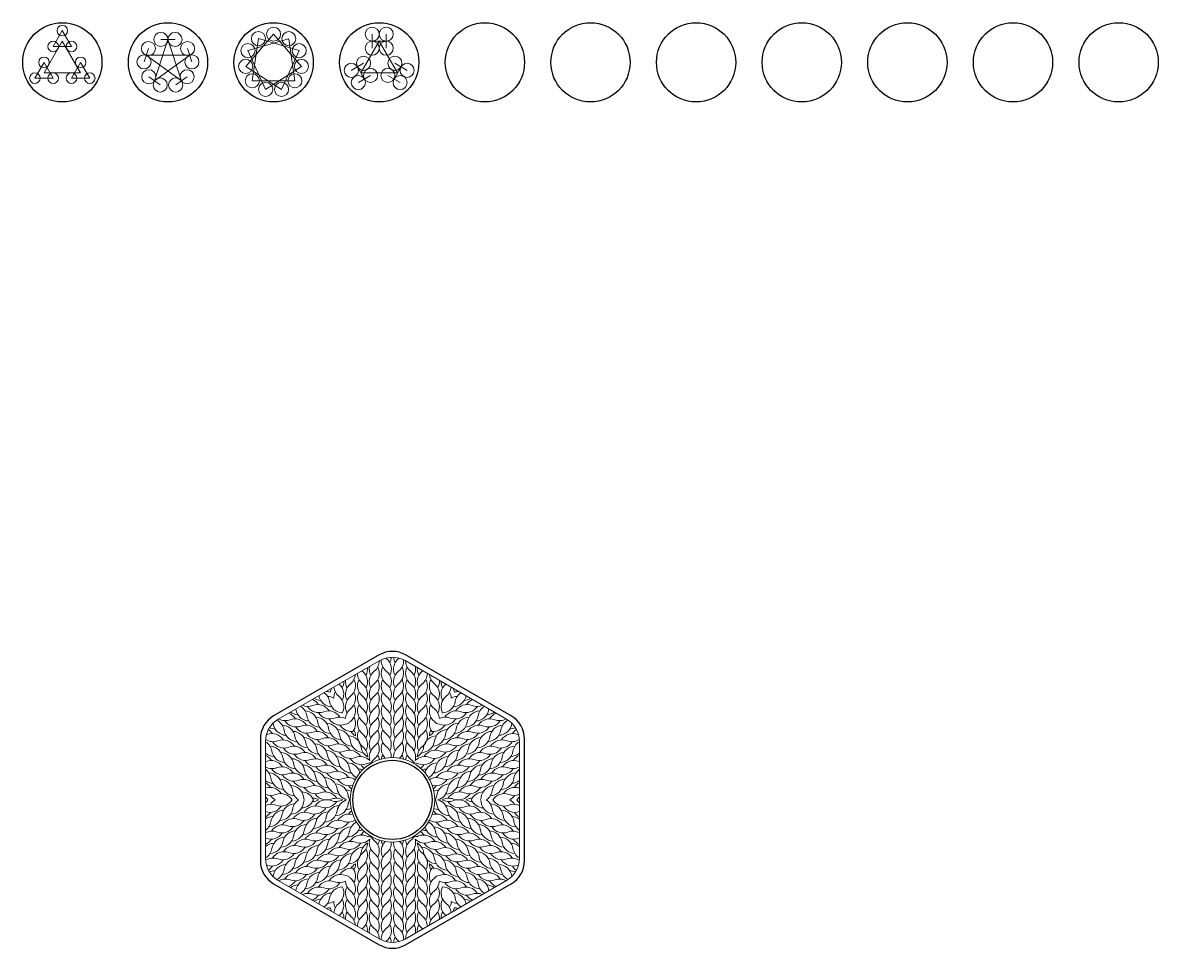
# Model space of a CAD drawing. Header units: millimetres. Extents: x -446 to 255, y -612 to 225.
# Drawn here: x -101.2 to 221.2, y -521.5 to -258.8 of the extents above; entities that cross this region are included whole.
import ezdxf

# ---------------------------------------------------------------- set-up
doc = ezdxf.new("R2010")
doc.units = ezdxf.units.MM
doc.layers.get('0').update_dxf_attribs({"color": 1, "true_color": 0xff0000})
doc.layers.add('Vector Engrave', color=5, linetype='Continuous', lineweight=0, true_color=0x0000ff)

msp = doc.modelspace()

# ---------------------------------------------------------------- linework, layer by layer
for p, q in [((0, -438.25), (-30, -455.57)), ((37.5, -455.57), (7.5, -438.25)), ((-33.75, -462.07), (-33.75, -496.71)), ((41.25, -496.71), (41.25, -462.07)), ((-30, -503.21), (0, -520.53)), ((7.5, -520.53), (37.5, -503.21))]:
    msp.add_line(p, q)
for centre in [(-90, -270), (-60, -270), (-30, -270), (0, -270), (30, -270), (60, -270), (90, -270), (120, -270), (150, -270), (180, -270), (210, -270), (3.75, -479.39)]:
    msp.add_circle(centre, 11.25)
for centre, start, end in [((3.75, -444.75), 60, 120), ((-26.25, -462.07), 120, 180), ((33.75, -462.07), 360, 60), ((-26.25, -496.71), 180, 240), ((33.75, -496.71), 300, 360), ((3.75, -514.03), 240, 300)]:
    msp.add_arc(centre, 7.5, start, end)
at = {"layer": 'Vector Engrave'}
for p, q in [((-90, -261), (-92.6, -265.5)), ((-87.4, -265.5), (-90, -261)), ((-95.2, -273), (-90, -264)), ((-90, -264), (-84.8, -273)), ((-60, -263.5), (-63.82, -275.26)), ((-62, -263.5), (-58, -263.5)), ((-56.18, -275.26), (-60, -263.5)), ((-37.92, -271.14), (-30, -262)), ((-37.28, -266.67), (-25.67, -263.28)), ((-36.05, -275.24), (-34.32, -263.27)), ((-34.32, -263.27), (-22.72, -266.68)), ((-30, -262), (-22.08, -271.15)), ((-25.67, -263.28), (-23.96, -275.24)), ((-5.2, -273), (0, -264)), ((-2, -262), (-2, -266)), ((-2, -264), (2, -264)), ((0, -264), (5.2, -273)), ((2, -266), (2, -262)), ((-92.6, -265.5), (-87.4, -265.5)), ((-66.8, -269.89), (-65.56, -266.09)), ((-54.44, -266.09), (-53.2, -269.89)), ((-32.26, -277.67), (-37.28, -266.67)), ((-22.72, -266.68), (-27.75, -277.68)), ((-95.2, -270), (-97.79, -274.5)), ((-92.6, -274.5), (-95.2, -270)), ((-84.8, -270), (-87.4, -274.5)), ((-82.21, -274.5), (-84.8, -270)), ((-66.18, -267.99), (-56.18, -275.26)), ((-53.82, -267.99), (-66.18, -267.99)), ((-63.82, -275.26), (-53.82, -267.99)), ((-4.46, -270.27), (-7.93, -272.27)), ((7.93, -272.27), (4.46, -270.27)), ((-84.8, -273), (-95.2, -273)), ((-62.2, -276.43), (-65.44, -274.08)), ((-54.56, -274.08), (-57.8, -276.43)), ((-27.75, -277.68), (-37.92, -271.14)), ((-22.08, -271.15), (-32.26, -277.67)), ((-4.2, -274.73), (-6.2, -271.27)), ((-5.93, -275.73), (-2.46, -273.73)), ((5.2, -273), (-5.2, -273)), ((2.46, -273.73), (5.93, -275.73)), ((6.2, -271.27), (4.2, -274.73)), ((-97.79, -274.5), (-92.6, -274.5)), ((-87.4, -274.5), (-82.21, -274.5)), ((-23.96, -275.24), (-36.05, -275.24)), ((-28.69, -456.5), (0.15, -439.86)), ((7.35, -439.86), (36.19, -456.5)), ((-32.29, -496.04), (-32.29, -462.74)), ((39.79, -462.74), (39.79, -496.04)), ((0.15, -518.92), (-28.69, -502.28)), ((36.19, -502.28), (7.35, -518.92))]:
    msp.add_line(p, q, dxfattribs=at)
for centre, radius in [((-90, -261), 1.5), ((-30, -262), 2), ((-2, -262), 2), ((2, -262), 2), ((-92.6, -265.5), 1.5), ((-87.4, -265.5), 1.5), ((-65.56, -266.09), 2), ((-62, -263.5), 2), ((-58, -263.5), 2), ((-54.44, -266.09), 2), ((-34.32, -263.27), 2), ((-25.67, -263.28), 2), ((-2, -266), 2), ((2, -266), 2), ((-37.28, -266.67), 2), ((-22.72, -266.68), 2), ((-95.2, -270), 1.5), ((-84.8, -270), 1.5), ((-66.8, -269.89), 2), ((-53.2, -269.89), 2), ((-37.92, -271.14), 2), ((-22.08, -271.15), 2), ((-7.93, -272.27), 2), ((-4.46, -270.27), 2), ((4.46, -270.27), 2), ((7.93, -272.27), 2), ((-97.79, -274.5), 1.5), ((-92.6, -274.5), 1.5), ((-87.4, -274.5), 1.5), ((-82.21, -274.5), 1.5), ((-65.44, -274.08), 2), ((-54.56, -274.08), 2), ((-36.05, -275.24), 2), ((-23.96, -275.24), 2), ((-5.93, -275.73), 2), ((-2.46, -273.73), 2), ((2.46, -273.73), 2), ((5.93, -275.73), 2), ((-62.2, -276.43), 2), ((-57.8, -276.43), 2), ((-32.26, -277.67), 2), ((-27.75, -277.68), 2), ((3.75, -479.39), 12)]:
    msp.add_circle(centre, radius, dxfattribs=at)
for centre, radius, start, end in [((0.98, -442.26), 3.82, 169.1281, 207.8218), ((-3.8, -439.87), 3.82, 308.7546, 359.0608), ((-3.8, -443.43), 3.82, 308.7546, 27.8218), ((3.75, -446.1), 7.21, 60, 120), ((4.4, -439.87), 3.82, 176.3215, 231.2454), ((4.4, -443.43), 3.82, 152.1782, 231.2454), ((4.4, -436.3), 3.82, 228.1121, 231.2454), ((-0.38, -442.26), 3.82, 332.1782, 51.2454), ((-0.38, -438.69), 3.82, 332.1782, 356.9564), ((7.88, -438.69), 3.82, 183.0436, 207.8218), ((7.88, -442.26), 3.82, 128.7546, 207.8218), ((3.1, -436.3), 3.82, 308.7546, 311.8879), ((3.1, -439.87), 3.82, 308.7546, 3.6785), ((3.1, -443.43), 3.82, 308.7546, 27.8218), ((11.3, -439.87), 3.82, 180.9392, 231.2454), ((11.3, -443.43), 3.82, 152.1782, 231.2454), ((6.52, -442.26), 3.82, 332.1782, 10.8719), ((-10.55, -443.43), 3.82, 308.7546, 353.9293), ((-2.35, -443.43), 3.82, 181.0363, 231.2454), ((-2.35, -439.87), 3.82, 228.8918, 231.2454), ((-7.13, -445.83), 3.82, 332.1782, 51.2454), ((-7.13, -442.26), 3.82, 332.1782, 5.9776), ((0.98, -445.83), 3.82, 128.7546, 207.8218), ((-0.38, -445.83), 3.82, 332.1782, 51.2454), ((7.88, -445.83), 3.82, 128.7546, 207.8218), ((6.52, -445.83), 3.82, 332.1782, 51.2454), ((14.63, -442.26), 3.82, 174.0224, 207.8218), ((14.63, -445.83), 3.82, 128.7546, 207.8218), ((9.85, -439.87), 3.82, 308.7546, 311.1082), ((9.85, -443.43), 3.82, 308.7546, 358.9637), ((18.05, -443.43), 3.82, 186.0707, 231.2454), ((-17.3, -447), 3.82, 332.1852, 348.4373), ((-9.1, -447), 3.82, 185.8306, 231.2454), ((-13.88, -449.39), 3.82, 332.1782, 49.0337), ((-13.88, -445.83), 3.82, 332.1782, 1.1896), ((-5.77, -445.83), 3.82, 174.5696, 207.8218), ((-5.77, -449.39), 3.82, 128.7546, 207.8218), ((-10.55, -447), 3.82, 308.7546, 27.8218), ((-2.35, -447), 3.82, 152.1782, 231.2454), ((-7.13, -449.39), 3.82, 332.1782, 51.2454), ((0.98, -449.39), 3.82, 128.7546, 207.8218), ((-3.8, -447), 3.82, 308.7546, 27.8218), ((4.4, -447), 3.82, 152.1782, 231.2454), ((-0.38, -449.39), 3.82, 332.1782, 51.2454), ((7.88, -449.39), 3.82, 128.7546, 207.8218), ((3.1, -447), 3.82, 308.7546, 27.8218), ((11.3, -447), 3.82, 152.1782, 231.2454), ((6.52, -449.39), 3.82, 332.1782, 51.2454), ((14.63, -449.39), 3.82, 128.7546, 207.8218), ((9.85, -447), 3.82, 308.7546, 27.8218), ((18.05, -447), 3.82, 152.1782, 231.2454), ((13.27, -449.39), 3.82, 332.1782, 51.2454), ((13.27, -445.83), 3.82, 332.1782, 5.4304), ((21.38, -445.83), 3.82, 178.8104, 207.8218), ((21.38, -449.39), 3.82, 130.9663, 207.8218), ((16.6, -447), 3.82, 308.7546, 354.1694), ((24.8, -447), 3.82, 191.5627, 207.8148), ((-20.56, -454.37), 3.82, 32.1782, 65.4304), ((-16.5, -447.34), 3.82, 238.8104, 267.8218), ((-13.41, -449.12), 3.82, 190.9663, 267.8218), ((-17.88, -452.07), 3.82, 8.7546, 54.1694), ((-13.77, -444.96), 3.82, 251.5627, 267.8148), ((-14.79, -453.85), 3.82, 60.806, 87.8218), ((-10.32, -450.9), 3.82, 188.7546, 267.8218), ((-17.3, -450.57), 3.82, 27.5472, 27.8218), ((-10.69, -446.75), 3.82, 212.1782, 212.4528), ((-9.1, -450.57), 3.82, 152.1782, 179.194), ((-13.88, -452.96), 3.82, 332.1782, 51.2454), ((-5.77, -452.96), 3.82, 128.7546, 207.8218), ((-10.55, -450.57), 3.82, 308.7546, 27.8218), ((-2.35, -450.57), 3.82, 152.1782, 231.2454), ((-7.13, -452.96), 3.82, 332.1782, 51.2454), ((0.98, -452.96), 3.82, 128.7546, 207.8218), ((-3.8, -450.57), 3.82, 308.7546, 27.8218), ((4.4, -450.57), 3.82, 152.1782, 231.2454), ((-0.38, -452.96), 3.82, 332.1782, 51.2454), ((7.88, -452.96), 3.82, 128.7546, 207.8218), ((3.1, -450.57), 3.82, 308.7546, 27.8218), ((11.3, -450.57), 3.82, 152.1782, 231.2454), ((6.52, -452.96), 3.82, 332.1782, 51.2454), ((14.63, -452.96), 3.82, 128.7546, 207.8218), ((9.85, -450.57), 3.82, 308.7546, 27.8218), ((18.05, -450.57), 3.82, 152.1782, 231.2454), ((13.27, -452.96), 3.82, 332.1782, 51.2454), ((21.38, -452.96), 3.82, 128.7546, 207.8218), ((17.82, -450.9), 3.82, 272.1782, 351.2454), ((16.6, -450.57), 3.82, 0.806, 27.8218), ((22.29, -453.85), 3.82, 92.1782, 119.194), ((20.91, -449.12), 3.82, 272.1782, 349.0337), ((24.8, -450.57), 3.82, 152.1782, 152.4528), ((18.19, -446.75), 3.82, 327.5472, 327.8218), ((21.27, -444.96), 3.82, 272.1852, 288.4373), ((25.38, -452.07), 3.82, 125.8306, 171.2454), ((24, -447.34), 3.82, 272.1782, 301.1896), ((28.06, -454.37), 3.82, 114.5696, 147.8218), ((-22.96, -451.4), 3.82, 234.0224, 267.8218), ((-27.43, -454.35), 3.82, 8.7546, 11.1082), ((-19.87, -453.18), 3.82, 188.7546, 267.8218), ((-24.34, -456.13), 3.82, 8.7546, 58.9637), ((-20.24, -449.03), 3.82, 246.0707, 291.2454), ((-21.25, -457.91), 3.82, 8.7546, 87.8218), ((-17.15, -450.81), 3.82, 212.1782, 291.2454), ((-17.47, -456.15), 3.82, 32.1782, 111.2454), ((-14.06, -452.59), 3.82, 212.1782, 291.2454), ((-14.38, -457.94), 3.82, 32.1782, 111.2454), ((-5.76, -456.53), 3.82, 128.7546, 176.5611), ((-10.55, -454.13), 3.82, 308.7546, 27.8218), ((-2.35, -454.13), 3.82, 152.1782, 231.2454), ((-7.14, -456.53), 3.82, 332.1782, 51.2454), ((0.99, -456.53), 3.82, 128.7546, 207.8218), ((-3.8, -454.13), 3.82, 308.7546, 27.8218), ((4.4, -454.13), 3.82, 152.1782, 231.2454), ((-0.39, -456.53), 3.82, 332.1782, 51.2454), ((7.89, -456.53), 3.82, 128.7546, 207.8218), ((3.1, -454.13), 3.82, 308.7546, 27.8218), ((11.3, -454.13), 3.82, 152.1782, 231.2454), ((6.51, -456.53), 3.82, 332.1782, 51.2454), ((14.64, -456.53), 3.82, 128.7546, 207.8218), ((9.85, -454.13), 3.82, 308.7546, 27.8218), ((18.05, -454.13), 3.82, 152.1782, 231.2454), ((13.26, -456.53), 3.82, 3.4389, 51.2454), ((21.88, -457.94), 3.82, 68.7546, 147.8218), ((21.56, -452.59), 3.82, 248.7546, 327.8218), ((24.97, -456.15), 3.82, 68.7546, 147.8218), ((24.65, -450.81), 3.82, 248.7546, 327.8218), ((28.75, -457.91), 3.82, 92.1782, 171.2454), ((27.74, -449.03), 3.82, 248.7546, 293.9293), ((27.37, -453.18), 3.82, 272.1782, 351.2454), ((31.84, -456.13), 3.82, 121.0363, 171.2454), ((30.46, -451.4), 3.82, 272.1782, 305.9776), ((34.93, -454.35), 3.82, 168.8918, 171.2454), ((-25.08, -462.74), 7.21, 120, 180), ((-33.89, -458.41), 3.82, 8.7546, 11.8879), ((-26.34, -457.25), 3.82, 188.7546, 267.8218), ((-30.81, -460.19), 3.82, 8.7546, 63.6785), ((-26.7, -453.09), 3.82, 240.9392, 291.2454), ((-23.61, -454.87), 3.82, 212.1782, 291.2454), ((-27.02, -458.43), 3.82, 32.1782, 70.8719), ((-23.93, -460.21), 3.82, 32.1782, 111.2454), ((-16.78, -454.97), 3.82, 188.7546, 267.8218), ((-18.16, -459.7), 3.82, 8.7546, 87.8218), ((-13.69, -456.75), 3.82, 188.7546, 267.8218), ((-15.07, -461.48), 3.82, 8.7546, 87.8218), ((-10.97, -454.38), 3.82, 212.1782, 291.2454), ((-11.29, -459.72), 3.82, 63.4389, 111.2454), ((-8.2, -461.5), 3.82, 98.4047, 111.2454), ((-5.76, -460.1), 3.82, 128.7546, 141.5953), ((-10.55, -457.7), 3.82, 323.7523, 27.8218), ((-2.35, -457.7), 3.82, 152.1782, 231.2454), ((-7.14, -460.1), 3.82, 332.1782, 51.2454), ((0.99, -460.1), 3.82, 128.7546, 207.8218), ((-3.8, -457.7), 3.82, 308.7546, 27.8218), ((4.4, -457.7), 3.82, 152.1782, 231.2454), ((-0.39, -460.1), 3.82, 332.1782, 51.2454), ((7.89, -460.1), 3.82, 128.7546, 207.8218), ((3.1, -457.7), 3.82, 308.7546, 27.8218), ((11.3, -457.7), 3.82, 152.1782, 231.2454), ((6.51, -460.1), 3.82, 332.1782, 51.2454), ((14.64, -460.1), 3.82, 128.7546, 207.8218), ((9.85, -457.7), 3.82, 308.7546, 27.8218), ((18.05, -457.7), 3.82, 152.1782, 216.2477), ((13.26, -460.1), 3.82, 38.4047, 51.2454), ((15.7, -461.5), 3.82, 68.7546, 81.5953), ((18.79, -459.72), 3.82, 68.7546, 116.5611), ((18.47, -454.38), 3.82, 248.7546, 327.8218), ((22.57, -461.48), 3.82, 92.1782, 171.2454), ((21.19, -456.75), 3.82, 272.1782, 351.2454), ((25.66, -459.7), 3.82, 92.1782, 171.2454), ((24.28, -454.97), 3.82, 272.1782, 351.2454), ((31.43, -460.21), 3.82, 68.7546, 147.8218), ((31.11, -454.87), 3.82, 248.7546, 327.8218), ((34.52, -458.43), 3.82, 109.1281, 147.8218), ((34.2, -453.09), 3.82, 248.7546, 299.0608), ((33.84, -457.25), 3.82, 272.1782, 351.2454), ((38.31, -460.19), 3.82, 116.3215, 171.2454), ((32.58, -462.74), 7.21, 360, 60), ((41.39, -458.41), 3.82, 168.1121, 171.2454), ((-33.24, -457.28), 3.82, 288.1121, 291.2454), ((-30.47, -464.4), 3.82, 32.1782, 111.2454), ((-33.56, -462.62), 3.82, 32.1782, 56.9564), ((-29.43, -455.46), 3.82, 243.0436, 267.8218), ((-27.72, -461.98), 3.82, 8.7546, 87.8218), ((-23.25, -459.03), 3.82, 188.7546, 267.8218), ((-24.63, -463.76), 3.82, 8.7546, 87.8218), ((-20.52, -456.65), 3.82, 212.1782, 291.2454), ((-20.84, -462), 3.82, 32.1782, 111.2454), ((-17.44, -458.44), 3.82, 212.1782, 291.2454), ((-17.75, -463.78), 3.82, 32.1782, 111.2454), ((-10.6, -458.53), 3.82, 188.7546, 267.8218), ((-11.98, -463.26), 3.82, 8.7546, 87.8218), ((-7.52, -460.32), 3.82, 188.7546, 267.8218), ((-7.88, -456.16), 3.82, 212.1782, 276.2477), ((-4.79, -457.95), 3.82, 212.1782, 239.6331), ((-10.55, -461.27), 3.82, 0.3669, 27.8218), ((-2.35, -461.27), 3.82, 152.1782, 231.2454), ((-7.14, -463.66), 3.82, 332.1782, 51.2454), ((0.99, -463.66), 3.82, 128.7546, 207.8218), ((-3.8, -461.27), 3.82, 308.7546, 27.8218), ((4.4, -461.27), 3.82, 152.1782, 231.2454), ((-0.39, -463.66), 3.82, 332.1782, 51.2454), ((7.89, -463.66), 3.82, 128.7546, 207.8218), ((3.1, -461.27), 3.82, 308.7546, 27.8218), ((11.3, -461.27), 3.82, 152.1782, 231.2454), ((6.51, -463.66), 3.82, 332.1782, 51.2454), ((14.64, -463.66), 3.82, 128.7546, 207.8218), ((9.85, -461.27), 3.82, 308.7546, 27.8218), ((18.05, -461.27), 3.82, 152.1782, 179.6331), ((12.29, -457.95), 3.82, 300.3669, 327.8218), ((15.38, -456.16), 3.82, 263.7523, 327.8218), ((15.02, -460.32), 3.82, 272.1782, 351.2454), ((19.48, -463.26), 3.82, 92.1782, 171.2454), ((18.1, -458.53), 3.82, 272.1782, 351.2454), ((25.25, -463.78), 3.82, 68.7546, 147.8218), ((24.94, -458.44), 3.82, 248.7546, 327.8218), ((28.34, -462), 3.82, 68.7546, 147.8218), ((28.02, -456.65), 3.82, 248.7546, 327.8218), ((32.13, -463.76), 3.82, 92.1782, 171.2454), ((30.75, -459.03), 3.82, 272.1782, 351.2454), ((35.22, -461.98), 3.82, 92.1782, 171.2454), ((37.97, -464.4), 3.82, 68.7546, 147.8218), ((36.93, -455.46), 3.82, 272.1782, 296.9564), ((41.06, -462.62), 3.82, 123.0436, 147.8218), ((40.74, -457.28), 3.82, 248.7546, 251.8879), ((-34.26, -466.17), 3.82, 8.7546, 59.0608), ((-30.15, -459.06), 3.82, 236.3215, 291.2454), ((-31.17, -467.95), 3.82, 8.7546, 87.8218), ((-27.06, -460.85), 3.82, 212.1782, 291.2454), ((-27.38, -466.19), 3.82, 32.1782, 111.2454), ((-24.29, -467.97), 3.82, 32.1782, 111.2454), ((-20.16, -460.81), 3.82, 188.7546, 267.8218), ((-21.54, -465.54), 3.82, 8.7546, 87.8218), ((-17.07, -462.6), 3.82, 188.7546, 267.8218), ((-18.45, -467.32), 3.82, 8.7546, 87.8218), ((-14.35, -460.22), 3.82, 212.1782, 291.2454), ((-14.67, -465.57), 3.82, 32.1782, 111.2454), ((-11.26, -462.01), 3.82, 212.1782, 291.2454), ((-11.58, -467.35), 3.82, 32.1782, 111.2454), ((-8.89, -465.05), 3.82, 8.7546, 87.8218), ((-4.43, -462.1), 3.82, 188.7546, 267.8218), ((-7.14, -467.23), 3.82, 1.1807, 51.2454), ((0.99, -467.23), 3.82, 128.7546, 194.6547), ((-3.8, -464.84), 3.82, 308.7546, 27.8218), ((4.4, -464.84), 3.82, 152.1782, 225.5015), ((-0.39, -467.23), 3.82, 357.5616, 51.2454), ((7.89, -467.23), 3.82, 128.7546, 182.4384), ((3.1, -464.84), 3.82, 314.4985, 27.8218), ((11.3, -464.84), 3.82, 152.1782, 231.2454), ((6.51, -467.23), 3.82, 345.3453, 51.2454), ((14.64, -467.23), 3.82, 128.7546, 178.8193), ((11.93, -462.1), 3.82, 272.1782, 351.2454), ((16.39, -465.05), 3.82, 92.1782, 171.2454), ((19.08, -467.35), 3.82, 68.7546, 147.8218), ((18.76, -462.01), 3.82, 248.7546, 327.8218), ((22.17, -465.57), 3.82, 68.7546, 147.8218), ((21.85, -460.22), 3.82, 248.7546, 327.8218), ((25.95, -467.32), 3.82, 92.1782, 171.2454), ((24.57, -462.6), 3.82, 272.1782, 351.2454), ((29.04, -465.54), 3.82, 92.1782, 171.2454), ((27.66, -460.81), 3.82, 272.1782, 351.2454), ((31.79, -467.97), 3.82, 68.7546, 147.8218), ((34.88, -466.19), 3.82, 68.7546, 147.8218), ((34.56, -460.85), 3.82, 248.7546, 327.8218), ((38.67, -467.95), 3.82, 92.1782, 171.2454), ((37.65, -459.06), 3.82, 248.7546, 303.6785), ((41.76, -466.17), 3.82, 120.9392, 171.2454), ((-29.79, -463.22), 3.82, 229.1281, 267.8218), ((-33.85, -470.25), 3.82, 32.1782, 65.9776), ((-26.7, -465), 3.82, 188.7546, 267.8218), ((-28.08, -469.73), 3.82, 8.7546, 87.8218), ((-23.61, -466.79), 3.82, 188.7546, 267.8218), ((-23.97, -462.63), 3.82, 212.1782, 291.2454), ((-20.89, -464.41), 3.82, 212.1782, 291.2454), ((-21.2, -469.76), 3.82, 32.1782, 111.2454), ((-13.98, -464.38), 3.82, 188.7546, 267.8218), ((-15.36, -469.11), 3.82, 8.7546, 87.8218), ((-10.89, -466.16), 3.82, 188.7546, 267.8218), ((-12.27, -470.89), 3.82, 8.7546, 87.8218), ((-8.17, -463.79), 3.82, 212.1782, 291.2454), ((-8.49, -469.13), 3.82, 32.1782, 111.2454), ((-5.08, -465.58), 3.82, 212.1782, 291.2454), ((-5.4, -470.92), 3.82, 45.3453, 111.2454), ((-1.34, -463.88), 3.82, 188.7546, 238.8193), ((-3.8, -468.4), 3.82, 6.2106, 27.8218), ((4.4, -468.4), 3.82, 152.1782, 170.9881), ((3.1, -468.4), 3.82, 9.0119, 27.8218), ((11.3, -468.4), 3.82, 152.1782, 173.7894), ((12.9, -470.92), 3.82, 68.7546, 134.6547), ((8.84, -463.88), 3.82, 301.1807, 351.2454), ((12.58, -465.58), 3.82, 248.7546, 327.8218), ((15.99, -469.13), 3.82, 68.7546, 147.8218), ((15.67, -463.79), 3.82, 248.7546, 327.8218), ((19.77, -470.89), 3.82, 92.1782, 171.2454), ((18.39, -466.16), 3.82, 272.1782, 351.2454), ((22.86, -469.11), 3.82, 92.1782, 171.2454), ((21.48, -464.38), 3.82, 272.1782, 351.2454), ((28.7, -469.76), 3.82, 68.7546, 147.8218), ((28.39, -464.41), 3.82, 248.7546, 327.8218), ((31.47, -462.63), 3.82, 248.7546, 327.8218), ((31.11, -466.79), 3.82, 272.1782, 351.2454), ((35.58, -469.73), 3.82, 92.1782, 171.2454), ((34.2, -465), 3.82, 272.1782, 351.2454), ((37.29, -463.22), 3.82, 272.1782, 310.8719), ((41.35, -470.25), 3.82, 114.0224, 147.8218), ((-33.53, -464.91), 3.82, 288.8918, 291.2454), ((-30.44, -466.69), 3.82, 241.0363, 291.2454), ((-34.54, -473.8), 3.82, 8.7546, 53.9293), ((-30.76, -472.03), 3.82, 32.1782, 111.2454), ((-27.35, -468.48), 3.82, 212.1782, 291.2454), ((-27.67, -473.82), 3.82, 32.1782, 111.2454), ((-24.99, -471.52), 3.82, 8.7546, 87.8218), ((-20.52, -468.57), 3.82, 188.7546, 267.8218), ((-21.9, -473.3), 3.82, 8.7546, 87.8218), ((-17.8, -466.2), 3.82, 212.1782, 291.2454), ((-18.12, -471.54), 3.82, 32.1782, 111.2454), ((-14.71, -467.98), 3.82, 212.1782, 291.2454), ((-15.03, -473.32), 3.82, 32.1782, 111.2454), ((-7.8, -467.94), 3.82, 188.7546, 267.8218), ((-9.18, -472.67), 3.82, 14.4985, 87.8218), ((-4.71, -469.73), 3.82, 188.7546, 242.4384), ((-6.09, -474.46), 3.82, 69.0119, 87.8218), ((-1.99, -467.36), 3.82, 212.1782, 233.7894), ((-2.31, -472.7), 3.82, 90.1373, 111.2454), ((0.99, -470.8), 3.82, 128.7546, 149.8627), ((6.51, -470.8), 3.82, 30.1373, 51.2454), ((9.81, -472.7), 3.82, 68.7546, 89.8627), ((9.49, -467.36), 3.82, 306.2106, 327.8218), ((13.59, -474.46), 3.82, 92.1782, 110.9881), ((16.68, -472.67), 3.82, 92.1782, 165.5015), ((12.21, -469.73), 3.82, 297.5616, 351.2454), ((15.3, -467.94), 3.82, 272.1782, 351.2454), ((22.53, -473.32), 3.82, 68.7546, 147.8218), ((22.21, -467.98), 3.82, 248.7546, 327.8218), ((25.62, -471.54), 3.82, 68.7546, 147.8218), ((25.3, -466.2), 3.82, 248.7546, 327.8218), ((29.4, -473.3), 3.82, 92.1782, 171.2454), ((28.02, -468.57), 3.82, 272.1782, 351.2454), ((32.49, -471.52), 3.82, 92.1782, 171.2454), ((35.17, -473.82), 3.82, 68.7546, 147.8218), ((34.85, -468.48), 3.82, 248.7546, 327.8218), ((38.26, -472.03), 3.82, 68.7546, 147.8218), ((37.94, -466.69), 3.82, 248.7546, 298.9637), ((42.04, -473.8), 3.82, 126.0707, 171.2454), ((41.03, -464.91), 3.82, 248.7546, 251.1082), ((-30.07, -470.85), 3.82, 234.5696, 267.8218), ((-31.45, -475.58), 3.82, 8.7546, 87.8218), ((-26.98, -472.63), 3.82, 188.7546, 267.8218), ((-28.36, -477.36), 3.82, 8.7546, 87.8218), ((-24.26, -470.26), 3.82, 212.1782, 291.2454), ((-24.58, -475.6), 3.82, 32.1782, 111.2454), ((-21.49, -477.39), 3.82, 32.1782, 111.2454), ((-17.43, -470.35), 3.82, 188.7546, 267.8218), ((-18.81, -475.08), 3.82, 8.7546, 87.8218), ((-14.34, -472.14), 3.82, 188.7546, 267.8218), ((-15.72, -476.87), 3.82, 8.7546, 87.8218), ((-11.62, -469.77), 3.82, 212.1782, 291.2454), ((-11.94, -475.11), 3.82, 32.1782, 111.2454), ((-8.53, -471.55), 3.82, 212.1782, 285.5015), ((-8.85, -476.89), 3.82, 57.5616, 111.2454), ((16.35, -476.89), 3.82, 68.7546, 122.4384), ((16.03, -471.55), 3.82, 254.4985, 327.8218), ((19.44, -475.11), 3.82, 68.7546, 147.8218), ((19.12, -469.77), 3.82, 248.7546, 327.8218), ((23.22, -476.87), 3.82, 92.1782, 171.2454), ((21.84, -472.14), 3.82, 272.1782, 351.2454), ((26.31, -475.08), 3.82, 92.1782, 171.2454), ((24.93, -470.35), 3.82, 272.1782, 351.2454), ((28.99, -477.39), 3.82, 68.7546, 147.8218), ((32.08, -475.6), 3.82, 68.7546, 147.8218), ((31.76, -470.26), 3.82, 248.7546, 327.8218), ((35.86, -477.36), 3.82, 92.1782, 171.2454), ((34.48, -472.63), 3.82, 272.1782, 351.2454), ((38.95, -475.58), 3.82, 92.1782, 171.2454), ((37.57, -470.85), 3.82, 272.1782, 305.4304), ((-34.13, -477.88), 3.82, 32.1782, 61.1896), ((-31.04, -479.66), 3.82, 32.1782, 109.0337), ((-23.89, -474.42), 3.82, 188.7546, 267.8218), ((-25.27, -479.15), 3.82, 8.7546, 87.8218), ((-20.8, -476.2), 3.82, 188.7546, 236.5611), ((-21.17, -472.04), 3.82, 212.1782, 291.2454), ((-22.18, -480.93), 3.82, 23.7523, 87.8218), ((-18.08, -473.83), 3.82, 212.1782, 291.2454), ((-18.4, -479.17), 3.82, 32.1782, 111.2454), ((-15.31, -480.95), 3.82, 32.1782, 111.2454), ((-11.25, -473.92), 3.82, 188.7546, 267.8218), ((-12.63, -478.65), 3.82, 8.7546, 87.8218), ((-8.16, -475.7), 3.82, 188.7546, 254.6547), ((-9.54, -480.43), 3.82, 66.2106, 87.8218), ((-5.44, -473.34), 3.82, 212.1782, 230.9881), ((12.94, -473.34), 3.82, 309.0119, 327.8218), ((17.04, -480.43), 3.82, 92.1782, 113.7894), ((20.13, -478.65), 3.82, 92.1782, 171.2454), ((15.66, -475.7), 3.82, 285.3453, 351.2454), ((18.75, -473.92), 3.82, 272.1782, 351.2454), ((22.81, -480.95), 3.82, 68.7546, 147.8218), ((25.9, -479.17), 3.82, 68.7546, 147.8218), ((25.58, -473.83), 3.82, 248.7546, 327.8218), ((29.68, -480.93), 3.82, 92.1782, 156.2477), ((28.67, -472.04), 3.82, 248.7546, 327.8218), ((32.77, -479.15), 3.82, 92.1782, 171.2454), ((28.3, -476.2), 3.82, 303.4389, 351.2454), ((31.39, -474.42), 3.82, 272.1782, 351.2454), ((38.54, -479.66), 3.82, 70.9663, 147.8218), ((41.63, -477.88), 3.82, 118.8104, 147.8218), ((-30.72, -474.32), 3.82, 245.8306, 291.2454), ((-34.83, -481.43), 3.82, 32.1852, 48.4373), ((-34.83, -477.35), 3.82, 311.5627, 327.8148), ((-31.74, -483.21), 3.82, 87.5472, 87.8218), ((-31.74, -475.57), 3.82, 272.1782, 272.4528), ((-27.64, -476.11), 3.82, 212.1782, 239.194), ((-27.64, -482.67), 3.82, 120.806, 147.8218), ((-27.95, -481.45), 3.82, 32.1782, 111.2454), ((-27.95, -477.33), 3.82, 248.7546, 327.8218), ((-25.27, -479.63), 3.82, 272.1782, 351.2454), ((-20.8, -482.58), 3.82, 123.4389, 171.2454), ((-22.18, -477.85), 3.82, 272.1782, 336.2477), ((-17.72, -477.98), 3.82, 188.7546, 201.5953), ((-17.72, -480.8), 3.82, 158.4047, 171.2454), ((-19.09, -482.71), 3.82, 60.3669, 87.8218), ((-19.09, -476.07), 3.82, 272.1782, 299.6331), ((-14.99, -475.61), 3.82, 212.1782, 291.2454), ((-14.99, -483.17), 3.82, 68.7546, 147.8218), ((-15.31, -477.82), 3.82, 248.7546, 327.8218), ((-12.22, -482.74), 3.82, 61.1807, 111.2454), ((-12.22, -476.04), 3.82, 248.7546, 298.8193), ((-8.16, -483.08), 3.82, 105.3453, 171.2454), ((-5.07, -477.49), 3.82, 188.7546, 209.8627), ((-5.07, -481.29), 3.82, 150.1373, 171.2454), ((12.57, -477.49), 3.82, 330.1373, 351.2454), ((12.57, -481.29), 3.82, 8.7546, 29.8627), ((15.66, -483.08), 3.82, 8.7546, 74.6547), ((19.72, -482.74), 3.82, 68.7546, 118.8193), ((19.72, -476.04), 3.82, 241.1807, 291.2454), ((22.81, -477.82), 3.82, 212.1782, 291.2454), ((22.49, -475.61), 3.82, 248.7546, 327.8218), ((22.49, -483.17), 3.82, 32.1782, 111.2454), ((26.59, -482.71), 3.82, 92.1782, 119.6331), ((26.59, -476.07), 3.82, 240.3669, 267.8218), ((29.68, -477.85), 3.82, 203.7523, 267.8218), ((25.22, -477.98), 3.82, 338.4047, 351.2454), ((25.22, -480.8), 3.82, 8.7546, 21.5953), ((32.77, -479.63), 3.82, 188.7546, 267.8218), ((28.3, -482.58), 3.82, 8.7546, 56.5611), ((35.45, -481.45), 3.82, 68.7546, 147.8218), ((35.45, -477.33), 3.82, 212.1782, 291.2454), ((38.22, -474.32), 3.82, 248.7546, 294.1694), ((35.14, -476.11), 3.82, 300.806, 327.8218), ((35.14, -482.67), 3.82, 32.1782, 59.194), ((39.24, -475.57), 3.82, 267.5472, 267.8218), ((39.24, -483.21), 3.82, 92.1782, 92.4528), ((42.33, -481.43), 3.82, 131.5627, 147.8148), ((42.33, -477.35), 3.82, 212.1852, 228.4373), ((-30.72, -484.46), 3.82, 68.7546, 114.1694), ((-31.04, -479.12), 3.82, 250.9663, 327.8218), ((-34.13, -480.9), 3.82, 298.8104, 327.8218), ((-26.98, -486.15), 3.82, 92.1782, 171.2454), ((-28.36, -481.42), 3.82, 272.1782, 351.2454), ((-23.89, -484.36), 3.82, 92.1782, 171.2454), ((-21.17, -486.73), 3.82, 68.7546, 147.8218), ((-21.49, -481.39), 3.82, 248.7546, 327.8218), ((-18.08, -484.95), 3.82, 68.7546, 147.8218), ((-18.4, -479.61), 3.82, 248.7546, 327.8218), ((-14.34, -486.64), 3.82, 92.1782, 171.2454), ((-15.72, -481.91), 3.82, 272.1782, 351.2454), ((-11.25, -484.86), 3.82, 92.1782, 171.2454), ((-12.63, -480.13), 3.82, 272.1782, 351.2454), ((-8.53, -487.23), 3.82, 74.4985, 147.8218), ((-9.54, -478.35), 3.82, 272.1782, 293.7894), ((-5.44, -485.44), 3.82, 129.0119, 147.8218), ((16.03, -487.23), 3.82, 32.1782, 105.5015), ((12.94, -485.44), 3.82, 32.1782, 50.9881), ((17.04, -478.35), 3.82, 246.2106, 267.8218), ((20.13, -480.13), 3.82, 188.7546, 267.8218), ((18.75, -484.86), 3.82, 8.7546, 87.8218), ((23.22, -481.91), 3.82, 188.7546, 267.8218), ((21.84, -486.64), 3.82, 8.7546, 87.8218), ((25.9, -479.61), 3.82, 212.1782, 291.2454), ((25.58, -484.95), 3.82, 32.1782, 111.2454), ((28.99, -481.39), 3.82, 212.1782, 291.2454), ((28.67, -486.73), 3.82, 32.1782, 111.2454), ((31.39, -484.36), 3.82, 8.7546, 87.8218), ((35.86, -481.42), 3.82, 188.7546, 267.8218), ((34.48, -486.15), 3.82, 8.7546, 87.8218), ((38.54, -479.12), 3.82, 212.1782, 289.0337), ((38.22, -484.46), 3.82, 65.8306, 111.2454), ((41.63, -480.9), 3.82, 212.1782, 241.1896), ((-30.07, -487.93), 3.82, 92.1782, 125.4304), ((-34.54, -484.98), 3.82, 306.0707, 351.2454), ((-31.45, -483.2), 3.82, 272.1782, 351.2454), ((-27.35, -490.3), 3.82, 68.7546, 147.8218), ((-24.26, -488.52), 3.82, 68.7546, 147.8218), ((-24.58, -483.18), 3.82, 248.7546, 327.8218), ((-20.52, -490.21), 3.82, 92.1782, 171.2454), ((-21.9, -485.48), 3.82, 272.1782, 351.2454), ((-17.43, -488.43), 3.82, 92.1782, 171.2454), ((-18.81, -483.7), 3.82, 272.1782, 351.2454), ((-14.71, -490.8), 3.82, 68.7546, 147.8218), ((-11.62, -489.01), 3.82, 68.7546, 147.8218), ((-11.94, -483.67), 3.82, 248.7546, 327.8218), ((-8.85, -481.89), 3.82, 248.7546, 302.4384), ((-4.71, -489.05), 3.82, 117.5616, 171.2454), ((12.21, -489.05), 3.82, 8.7546, 62.4384), ((16.35, -481.89), 3.82, 237.5616, 291.2454), ((19.44, -483.67), 3.82, 212.1782, 291.2454), ((19.12, -489.01), 3.82, 32.1782, 111.2454), ((22.21, -490.8), 3.82, 32.1782, 111.2454), ((26.31, -483.7), 3.82, 188.7546, 267.8218), ((24.93, -488.43), 3.82, 8.7546, 87.8218), ((29.4, -485.48), 3.82, 188.7546, 267.8218), ((28.02, -490.21), 3.82, 8.7546, 87.8218), ((32.08, -483.18), 3.82, 212.1782, 291.2454), ((31.76, -488.52), 3.82, 32.1782, 111.2454), ((34.85, -490.3), 3.82, 32.1782, 111.2454), ((38.95, -483.2), 3.82, 188.7546, 267.8218), ((37.57, -487.93), 3.82, 54.5696, 87.8218), ((42.04, -484.98), 3.82, 188.7546, 233.9293), ((-30.44, -492.09), 3.82, 68.7546, 118.9637), ((-30.76, -486.74), 3.82, 248.7546, 327.8218), ((-26.7, -493.77), 3.82, 92.1782, 171.2454), ((-27.67, -484.96), 3.82, 248.7546, 327.8218), ((-28.08, -489.04), 3.82, 272.1782, 351.2454), ((-23.61, -491.99), 3.82, 92.1782, 171.2454), ((-24.99, -487.26), 3.82, 272.1782, 351.2454), ((-17.8, -492.58), 3.82, 68.7546, 147.8218), ((-18.12, -487.24), 3.82, 248.7546, 327.8218), ((-15.03, -485.45), 3.82, 248.7546, 327.8218), ((-10.89, -492.62), 3.82, 92.1782, 171.2454), ((-12.27, -487.89), 3.82, 272.1782, 351.2454), ((-7.8, -490.83), 3.82, 92.1782, 171.2454), ((-9.18, -486.1), 3.82, 272.1782, 345.5015), ((-5.08, -493.2), 3.82, 68.7546, 147.8218), ((-6.09, -484.32), 3.82, 272.1782, 290.9881), ((-1.99, -491.42), 3.82, 126.2106, 147.8218), ((-2.31, -486.08), 3.82, 248.7546, 269.8627), ((0.99, -487.98), 3.82, 210.1373, 231.2454), ((6.51, -487.98), 3.82, 308.7546, 329.8627), ((9.81, -486.08), 3.82, 270.1373, 291.2454), ((12.58, -493.2), 3.82, 32.1782, 111.2454), ((9.49, -491.42), 3.82, 32.1782, 53.7894), ((13.59, -484.32), 3.82, 249.0119, 267.8218), ((16.68, -486.1), 3.82, 194.4985, 267.8218), ((15.3, -490.83), 3.82, 8.7546, 87.8218), ((19.77, -487.89), 3.82, 188.7546, 267.8218), ((18.39, -492.62), 3.82, 8.7546, 87.8218), ((22.53, -485.45), 3.82, 212.1782, 291.2454), ((25.62, -487.24), 3.82, 212.1782, 291.2454), ((25.3, -492.58), 3.82, 32.1782, 111.2454), ((32.49, -487.26), 3.82, 188.7546, 267.8218), ((31.11, -491.99), 3.82, 8.7546, 87.8218), ((35.58, -489.04), 3.82, 188.7546, 267.8218), ((35.17, -484.96), 3.82, 212.1782, 291.2454), ((34.2, -493.77), 3.82, 8.7546, 87.8218), ((38.26, -486.74), 3.82, 212.1782, 291.2454), ((37.94, -492.09), 3.82, 61.0363, 111.2454), ((-33.53, -493.87), 3.82, 68.7546, 71.1082), ((-33.85, -488.53), 3.82, 294.0224, 327.8218), ((-29.79, -495.56), 3.82, 92.1782, 130.8719), ((-34.26, -492.61), 3.82, 300.9392, 351.2454), ((-31.17, -490.83), 3.82, 272.1782, 351.2454), ((-23.97, -496.15), 3.82, 68.7546, 147.8218), ((-24.29, -490.81), 3.82, 248.7546, 327.8218), ((-20.89, -494.36), 3.82, 68.7546, 147.8218), ((-21.2, -489.02), 3.82, 248.7546, 327.8218), ((-17.07, -496.18), 3.82, 92.1782, 171.2454), ((-18.45, -491.45), 3.82, 272.1782, 351.2454), ((-13.98, -494.4), 3.82, 92.1782, 171.2454), ((-15.36, -489.67), 3.82, 272.1782, 351.2454), ((-11.26, -496.77), 3.82, 68.7546, 147.8218), ((-8.17, -494.99), 3.82, 68.7546, 147.8218), ((-8.49, -489.65), 3.82, 248.7546, 327.8218), ((-4.43, -496.68), 3.82, 92.1782, 171.2454), ((-5.4, -487.86), 3.82, 248.7546, 314.6547), ((-1.34, -494.9), 3.82, 121.1807, 171.2454), ((-7.14, -491.55), 3.82, 308.7546, 358.8193), ((-7.14, -495.12), 3.82, 308.7546, 27.8218), ((0.99, -491.55), 3.82, 165.3453, 231.2454), ((0.99, -495.12), 3.82, 152.1782, 231.2454), ((-3.8, -493.94), 3.82, 332.1782, 51.2454), ((-3.8, -490.38), 3.82, 332.1782, 353.7894), ((4.4, -493.94), 3.82, 134.4985, 207.8218), ((4.4, -490.38), 3.82, 189.0119, 207.8218), ((-0.39, -491.55), 3.82, 308.7546, 2.4384), ((-0.39, -495.12), 3.82, 308.7546, 27.8218), ((7.89, -491.55), 3.82, 177.5616, 231.2454), ((7.89, -495.12), 3.82, 152.1782, 231.2454), ((3.1, -493.94), 3.82, 332.1782, 45.5015), ((3.1, -490.38), 3.82, 332.1782, 350.9881), ((11.3, -493.94), 3.82, 128.7546, 207.8218), ((11.3, -490.38), 3.82, 186.2106, 207.8218), ((6.51, -491.55), 3.82, 308.7546, 14.6547), ((6.51, -495.12), 3.82, 308.7546, 27.8218), ((12.9, -487.86), 3.82, 225.3453, 291.2454), ((14.64, -495.12), 3.82, 152.1782, 231.2454), ((14.64, -491.55), 3.82, 181.1807, 231.2454), ((8.84, -494.9), 3.82, 8.7546, 58.8193), ((11.93, -496.68), 3.82, 8.7546, 87.8218), ((15.99, -489.65), 3.82, 212.1782, 291.2454), ((15.67, -494.99), 3.82, 32.1782, 111.2454), ((18.76, -496.77), 3.82, 32.1782, 111.2454), ((22.86, -489.67), 3.82, 188.7546, 267.8218), ((21.48, -494.4), 3.82, 8.7546, 87.8218), ((25.95, -491.45), 3.82, 188.7546, 267.8218), ((24.57, -496.18), 3.82, 8.7546, 87.8218), ((28.7, -489.02), 3.82, 212.1782, 291.2454), ((28.39, -494.36), 3.82, 32.1782, 111.2454), ((31.79, -490.81), 3.82, 212.1782, 291.2454), ((31.47, -496.15), 3.82, 32.1782, 111.2454), ((38.67, -490.83), 3.82, 188.7546, 267.8218), ((37.29, -495.56), 3.82, 49.1281, 87.8218), ((41.76, -492.61), 3.82, 188.7546, 239.0608), ((41.35, -488.53), 3.82, 212.1782, 245.9776), ((41.03, -493.87), 3.82, 108.8918, 111.2454), ((-25.08, -496.04), 7.21, 180, 240), ((-30.15, -499.72), 3.82, 68.7546, 123.6785), ((-30.47, -494.37), 3.82, 248.7546, 327.8218), ((-27.06, -497.93), 3.82, 68.7546, 147.8218), ((-27.38, -492.59), 3.82, 248.7546, 327.8218), ((-23.25, -499.75), 3.82, 92.1782, 171.2454), ((-24.63, -495.02), 3.82, 272.1782, 351.2454), ((-20.16, -497.97), 3.82, 92.1782, 171.2454), ((-21.54, -493.24), 3.82, 272.1782, 351.2454), ((-17.44, -500.34), 3.82, 68.7546, 147.8218), ((-14.35, -498.56), 3.82, 68.7546, 147.8218), ((-14.67, -493.21), 3.82, 248.7546, 327.8218), ((-10.6, -500.25), 3.82, 92.1782, 171.2454), ((-11.58, -491.43), 3.82, 248.7546, 327.8218), ((-11.98, -495.52), 3.82, 272.1782, 351.2454), ((-7.52, -498.46), 3.82, 92.1782, 171.2454), ((-8.89, -493.73), 3.82, 272.1782, 351.2454), ((-2.35, -497.51), 3.82, 128.7546, 207.8218), ((-3.8, -497.51), 3.82, 332.1782, 51.2454), ((4.4, -497.51), 3.82, 128.7546, 207.8218), ((3.1, -497.51), 3.82, 332.1782, 51.2454), ((11.3, -497.51), 3.82, 128.7546, 207.8218), ((9.85, -497.51), 3.82, 332.1782, 51.2454), ((16.39, -493.73), 3.82, 188.7546, 267.8218), ((15.02, -498.46), 3.82, 8.7546, 87.8218), ((19.48, -495.52), 3.82, 188.7546, 267.8218), ((19.08, -491.43), 3.82, 212.1782, 291.2454), ((18.1, -500.25), 3.82, 8.7546, 87.8218), ((22.17, -493.21), 3.82, 212.1782, 291.2454), ((21.85, -498.56), 3.82, 32.1782, 111.2454), ((24.94, -500.34), 3.82, 32.1782, 111.2454), ((29.04, -493.24), 3.82, 188.7546, 267.8218), ((27.66, -497.97), 3.82, 8.7546, 87.8218), ((32.13, -495.02), 3.82, 188.7546, 267.8218), ((30.75, -499.75), 3.82, 8.7546, 87.8218), ((34.88, -492.59), 3.82, 212.1782, 291.2454), ((34.56, -497.93), 3.82, 32.1782, 111.2454), ((37.97, -494.37), 3.82, 212.1782, 291.2454), ((32.58, -496.04), 7.21, 300, 360), ((37.65, -499.72), 3.82, 56.3215, 111.2454), ((-33.24, -501.5), 3.82, 68.7546, 71.8879), ((-33.56, -496.16), 3.82, 303.0436, 327.8218), ((-29.43, -503.32), 3.82, 92.1782, 116.9564), ((-26.34, -501.53), 3.82, 92.1782, 171.2454), ((-30.81, -498.59), 3.82, 296.3215, 351.2454), ((-27.72, -496.8), 3.82, 272.1782, 351.2454), ((-20.52, -502.12), 3.82, 68.7546, 147.8218), ((-20.84, -496.78), 3.82, 248.7546, 327.8218), ((-17.75, -495), 3.82, 248.7546, 327.8218), ((-18.16, -499.08), 3.82, 272.1782, 351.2454), ((-13.69, -502.03), 3.82, 92.1782, 171.2454), ((-15.07, -497.3), 3.82, 272.1782, 351.2454), ((-7.88, -502.62), 3.82, 83.7523, 147.8218), ((-4.79, -500.83), 3.82, 120.3669, 147.8218), ((-10.55, -501.08), 3.82, 332.1782, 36.2477), ((-10.55, -497.51), 3.82, 332.1782, 359.6331), ((-2.35, -501.08), 3.82, 128.7546, 207.8218), ((-7.14, -498.68), 3.82, 308.7546, 27.8218), ((0.99, -498.68), 3.82, 152.1782, 231.2454), ((-3.8, -501.08), 3.82, 332.1782, 51.2454), ((4.4, -501.08), 3.82, 128.7546, 207.8218), ((-0.39, -498.68), 3.82, 308.7546, 27.8218), ((7.89, -498.68), 3.82, 152.1782, 231.2454), ((3.1, -501.08), 3.82, 332.1782, 51.2454), ((11.3, -501.08), 3.82, 128.7546, 207.8218), ((6.51, -498.68), 3.82, 308.7546, 27.8218), ((14.64, -498.68), 3.82, 152.1782, 231.2454), ((9.85, -501.08), 3.82, 332.1782, 51.2454), ((18.05, -497.51), 3.82, 180.3669, 207.8218), ((12.29, -500.83), 3.82, 32.1782, 59.6331), ((18.05, -501.08), 3.82, 143.7523, 207.8218), ((15.38, -502.62), 3.82, 32.1782, 96.2477), ((22.57, -497.3), 3.82, 188.7546, 267.8218), ((21.19, -502.03), 3.82, 8.7546, 87.8218), ((25.66, -499.08), 3.82, 188.7546, 267.8218), ((25.25, -495), 3.82, 212.1782, 291.2454), ((28.34, -496.78), 3.82, 212.1782, 291.2454), ((28.02, -502.12), 3.82, 32.1782, 111.2454), ((35.22, -496.8), 3.82, 188.7546, 267.8218), ((33.84, -501.53), 3.82, 8.7546, 87.8218), ((38.31, -498.59), 3.82, 188.7546, 243.6785), ((36.93, -503.32), 3.82, 63.0436, 87.8218), ((41.06, -496.16), 3.82, 212.1782, 236.9564), ((40.74, -501.5), 3.82, 108.1121, 111.2454), ((-33.89, -500.37), 3.82, 348.1121, 351.2454), ((-26.7, -505.69), 3.82, 68.7546, 119.0608), ((-23.61, -503.91), 3.82, 68.7546, 147.8218), ((-27.02, -500.35), 3.82, 289.1281, 327.8218), ((-23.93, -498.57), 3.82, 248.7546, 327.8218), ((-19.87, -505.6), 3.82, 92.1782, 171.2454), ((-21.25, -500.87), 3.82, 272.1782, 351.2454), ((-16.78, -503.81), 3.82, 92.1782, 171.2454), ((-14.06, -506.19), 3.82, 68.7546, 147.8218), ((-14.38, -500.84), 3.82, 248.7546, 327.8218), ((-10.97, -504.4), 3.82, 68.7546, 147.8218), ((-11.29, -499.06), 3.82, 248.7546, 296.5611), ((-8.2, -497.28), 3.82, 248.7546, 261.5953), ((-5.76, -502.25), 3.82, 183.4389, 231.2454), ((-5.76, -498.68), 3.82, 218.4047, 231.2454), ((-10.55, -504.64), 3.82, 332.1782, 51.2454), ((-2.35, -504.64), 3.82, 128.7546, 207.8218), ((-7.14, -502.25), 3.82, 308.7546, 27.8218), ((0.99, -502.25), 3.82, 152.1782, 231.2454), ((-3.8, -504.64), 3.82, 332.1782, 51.2454), ((4.4, -504.64), 3.82, 128.7546, 207.8218), ((-0.39, -502.25), 3.82, 308.7546, 27.8218), ((7.89, -502.25), 3.82, 152.1782, 231.2454), ((3.1, -504.64), 3.82, 332.1782, 51.2454), ((11.3, -504.64), 3.82, 128.7546, 207.8218), ((6.51, -502.25), 3.82, 308.7546, 27.8218), ((14.64, -502.25), 3.82, 152.1782, 231.2454), ((9.85, -504.64), 3.82, 332.1782, 51.2454), ((18.05, -504.64), 3.82, 128.7546, 207.8218), ((13.26, -498.68), 3.82, 308.7546, 321.5953), ((13.26, -502.25), 3.82, 308.7546, 356.5611), ((15.7, -497.28), 3.82, 278.4047, 291.2454), ((18.79, -499.06), 3.82, 243.4389, 291.2454), ((18.47, -504.4), 3.82, 32.1782, 111.2454), ((21.88, -500.84), 3.82, 212.1782, 291.2454), ((21.56, -506.19), 3.82, 32.1782, 111.2454), ((24.28, -503.81), 3.82, 8.7546, 87.8218), ((28.75, -500.87), 3.82, 188.7546, 267.8218), ((27.37, -505.6), 3.82, 8.7546, 87.8218), ((31.43, -498.57), 3.82, 212.1782, 291.2454), ((31.11, -503.91), 3.82, 32.1782, 111.2454), ((34.52, -500.35), 3.82, 212.1782, 250.8719), ((34.2, -505.69), 3.82, 60.9392, 111.2454), ((41.39, -500.37), 3.82, 188.7546, 191.8879), ((-22.96, -507.38), 3.82, 92.1782, 125.9776), ((-27.43, -504.43), 3.82, 348.8918, 351.2454), ((-24.34, -502.65), 3.82, 301.0363, 351.2454), ((-20.24, -509.75), 3.82, 68.7546, 113.9293), ((-17.15, -507.97), 3.82, 68.7546, 147.8218), ((-17.47, -502.63), 3.82, 248.7546, 327.8218), ((-13.41, -509.66), 3.82, 92.1782, 169.0337), ((-10.32, -507.88), 3.82, 92.1782, 171.2454), ((-13.88, -505.82), 3.82, 308.7546, 27.8218), ((-5.77, -505.82), 3.82, 152.1782, 231.2454), ((-10.55, -508.21), 3.82, 332.1782, 51.2454), ((-2.35, -508.21), 3.82, 128.7546, 207.8218), ((-7.13, -505.82), 3.82, 308.7546, 27.8218), ((0.98, -505.82), 3.82, 152.1782, 231.2454), ((-3.8, -508.21), 3.82, 332.1782, 51.2454), ((4.4, -508.21), 3.82, 128.7546, 207.8218), ((-0.38, -505.82), 3.82, 308.7546, 27.8218), ((7.88, -505.82), 3.82, 152.1782, 231.2454), ((3.1, -508.21), 3.82, 332.1782, 51.2454), ((11.3, -508.21), 3.82, 128.7546, 207.8218), ((6.52, -505.82), 3.82, 308.7546, 27.8218), ((14.63, -505.82), 3.82, 152.1782, 231.2454), ((9.85, -508.21), 3.82, 332.1782, 51.2454), ((18.05, -508.21), 3.82, 128.7546, 207.8218), ((13.27, -505.82), 3.82, 308.7546, 27.8218), ((21.38, -505.82), 3.82, 152.1782, 231.2454), ((17.82, -507.88), 3.82, 8.7546, 87.8218), ((20.91, -509.66), 3.82, 10.9663, 87.8218), ((24.97, -502.63), 3.82, 212.1782, 291.2454), ((24.65, -507.97), 3.82, 32.1782, 111.2454), ((27.74, -509.75), 3.82, 66.0707, 111.2454), ((31.84, -502.65), 3.82, 188.7546, 238.9637), ((30.46, -507.38), 3.82, 54.0224, 87.8218), ((34.93, -504.43), 3.82, 188.7546, 191.1082), ((-20.56, -504.41), 3.82, 294.5696, 327.8218), ((-16.5, -511.44), 3.82, 92.1782, 121.1896), ((-17.88, -506.71), 3.82, 305.8306, 351.2454), ((-14.79, -504.93), 3.82, 272.1782, 299.194), ((-9.1, -508.21), 3.82, 180.806, 207.8218), ((-9.1, -511.78), 3.82, 128.7546, 174.1694), ((-13.88, -509.38), 3.82, 310.9663, 27.8218), ((-5.77, -509.38), 3.82, 152.1782, 231.2454), ((-10.55, -511.78), 3.82, 332.1782, 51.2454), ((-2.35, -511.78), 3.82, 128.7546, 207.8218), ((-7.13, -509.38), 3.82, 308.7546, 27.8218), ((0.98, -509.38), 3.82, 152.1782, 231.2454), ((-3.8, -511.78), 3.82, 332.1782, 51.2454), ((4.4, -511.78), 3.82, 128.7546, 207.8218), ((-0.38, -509.38), 3.82, 308.7546, 27.8218), ((7.88, -509.38), 3.82, 152.1782, 231.2454), ((3.1, -511.78), 3.82, 332.1782, 51.2454), ((11.3, -511.78), 3.82, 128.7546, 207.8218), ((6.52, -509.38), 3.82, 308.7546, 27.8218), ((14.63, -509.38), 3.82, 152.1782, 231.2454), ((9.85, -511.78), 3.82, 332.1782, 51.2454), ((18.05, -511.78), 3.82, 128.7546, 207.8218), ((13.27, -509.38), 3.82, 308.7546, 27.8218), ((21.38, -509.38), 3.82, 152.1782, 229.0337), ((16.6, -511.78), 3.82, 5.8306, 51.2454), ((16.6, -508.21), 3.82, 332.1782, 359.194), ((22.29, -504.93), 3.82, 240.806, 267.8218), ((25.38, -506.71), 3.82, 188.7546, 234.1694), ((24, -511.44), 3.82, 58.8104, 87.8218), ((28.06, -504.41), 3.82, 212.1782, 245.4304), ((-13.77, -513.82), 3.82, 92.1852, 108.4373), ((-10.69, -512.03), 3.82, 147.5472, 147.8218), ((-17.3, -508.21), 3.82, 332.1782, 332.4528), ((-17.3, -511.78), 3.82, 11.5627, 27.8148), ((-13.88, -512.95), 3.82, 358.8104, 27.8218), ((-5.77, -512.95), 3.82, 152.1782, 185.4304), ((-10.55, -515.35), 3.82, 6.0707, 51.2454), ((-2.35, -515.35), 3.82, 128.7546, 178.9637), ((-7.13, -512.95), 3.82, 308.7546, 27.8218), ((0.98, -512.95), 3.82, 152.1782, 231.2454), ((-3.8, -515.35), 3.82, 332.1782, 51.2454), ((4.4, -515.35), 3.82, 128.7546, 207.8218), ((-0.38, -512.95), 3.82, 308.7546, 27.8218), ((7.88, -512.95), 3.82, 152.1782, 231.2454), ((3.1, -515.35), 3.82, 332.1782, 51.2454), ((11.3, -515.35), 3.82, 128.7546, 207.8218), ((6.52, -512.95), 3.82, 308.7546, 27.8218), ((14.63, -512.95), 3.82, 152.1782, 231.2454), ((9.85, -515.35), 3.82, 1.0363, 51.2454), ((18.05, -515.35), 3.82, 128.7546, 173.9293), ((13.27, -512.95), 3.82, 354.5696, 27.8218), ((21.38, -512.95), 3.82, 152.1782, 181.1896), ((24.8, -511.78), 3.82, 152.1852, 168.4373), ((24.8, -508.21), 3.82, 207.5472, 207.8218), ((18.19, -512.03), 3.82, 32.1782, 32.4528), ((21.27, -513.82), 3.82, 71.5627, 87.8148), ((-2.35, -518.91), 3.82, 128.7546, 131.1082), ((-7.13, -516.52), 3.82, 354.0224, 27.8218), ((0.98, -516.52), 3.82, 152.1782, 190.8719), ((-3.8, -518.91), 3.82, 0.9392, 51.2454), ((4.4, -518.91), 3.82, 128.7546, 183.6785), ((-0.38, -516.52), 3.82, 308.7546, 27.8218), ((7.88, -516.52), 3.82, 152.1782, 231.2454), ((3.1, -518.91), 3.82, 356.3215, 51.2454), ((11.3, -518.91), 3.82, 128.7546, 179.0608), ((6.52, -516.52), 3.82, 349.1281, 27.8218), ((14.63, -516.52), 3.82, 152.1782, 185.9776), ((9.85, -518.91), 3.82, 48.8918, 51.2454), ((3.75, -512.68), 7.21, 240, 300), ((-0.38, -520.09), 3.82, 3.0436, 27.8218), ((7.88, -520.09), 3.82, 152.1782, 176.9564), ((4.4, -522.48), 3.82, 128.7546, 131.8879), ((3.1, -522.48), 3.82, 48.1121, 51.2454)]:
    msp.add_arc(centre, radius, start, end, dxfattribs=at)

doc.saveas('drawing.dxf')
